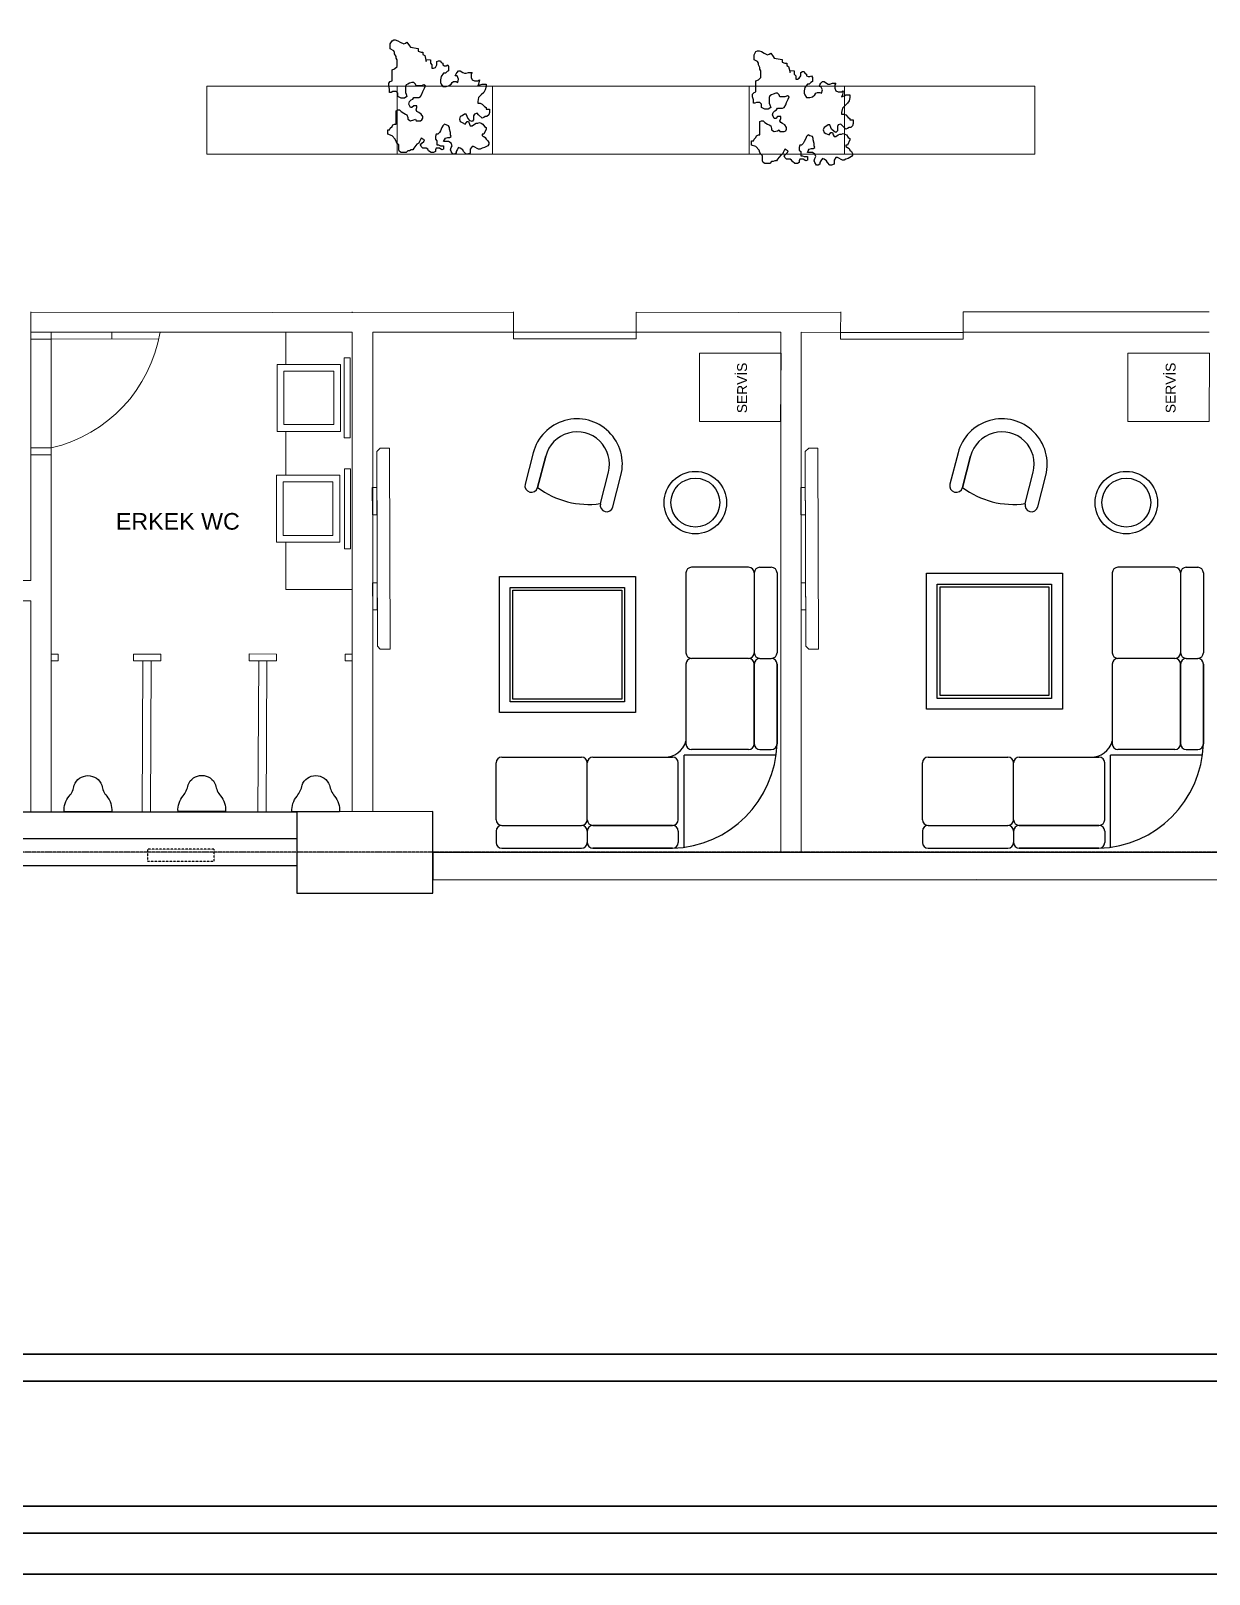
# Model space of a CAD drawing. Header units: inches. Extents: x 33469 to 138684, y -86444 to -29699.
# Drawn here: x 79504 to 80370, y -44262 to -43127 of the extents above; entities that cross this region are included whole.
import ezdxf

# ---------------------------------------------------------------- set-up
doc = ezdxf.new("R2010")
doc.units = ezdxf.units.IN
doc.header["$MEASUREMENT"] = 0
for name, pattern in [('CENTER2', [0.7, 0.5, -0.1, 0, -0.1]), ('cta_plan_01$0$cta_plan_01$0$HIDDEN2', [4.7625, 3.175, -1.5875]), ('±0.00 kotu planı_geometri$0$275L00RS-B$0$112$0$HIDDEN2', [0.1875, 0.125, -0.0625])]:
    doc.linetypes.add(name, pattern=pattern)
doc.layers.get('0').update_dxf_attribs({"lineweight": 9})
for name, color, linetype in [('$$ www.PislikMimar.com', 7, 'Continuous'), ('0-CSX-CXS', 14, 'CENTER2'), ('3', 3, 'Continuous'), ('4', 4, 'Continuous'), ('dg_bitki', 57, 'Continuous'), ('dg_tefris', 22, 'Continuous'), ('FUR', 42, 'Continuous'), ('HA', 9, 'Continuous'), ('M40-KOLTUKSUNGERI', 136, 'Continuous'), ('±0.00 kotu planı_geometri$0$0-LNS-SLN', 6, 'Continuous'), ('±0.00 kotu planı_geometri$0$2-SPS-IBW', 5, 'Continuous'), ('±0.00 kotu planı_geometri$0$2-SPS-RCN', 2, 'Continuous'), ('±0.00 kotu planı_geometri$0$275L00RS-B$0$112$0$8-KBT-BEQ', 8, 'Continuous'), ('±0.00 kotu planı_geometri$0$275L00RS-B$0$8-kbt-keq', 4, 'Continuous')]:
    doc.layers.add(name, color=color, linetype=linetype)
doc.layers.add('2d-yazı', color=255, linetype='Continuous', lineweight=20)
doc.layers.add('PAFTA', color=251, linetype='Continuous', lineweight=35)
doc.layers.add('TEFRİŞ', color=7, linetype='Continuous', lineweight=5, true_color=0xf4970b)
doc.styles.add('ATALAY', font='arial.ttf')
doc.styles.get("Standard").update_dxf_attribs({"font": 'arial.ttf'})

# ---------------------------------------------------------------- blocks, each defined once
blk = doc.blocks.new('rere')
at = {"layer": 'dg_bitki'}
for points in [[(19016.1, -33950), (19019.2, -33950), (19020.7, -33948.5), (19023.8, -33948.5), (19023.8, -33947), (19023, -33945.4), (19020.7, -33943.9), (19017.6, -33943.9), (19016.9, -33942.4), (19016.9, -33940.8), (19018.4, -33940.1), (19019.2, -33938.5), (19020.7, -33938.5), (19021.5, -33937), (19021.5, -33935.5), (19020.7, -33933.9), (19022.2, -33933.2), (19026.1, -33933.2), (19026.8, -33934.7), (19028.4, -33936.2), (19028.4, -33937.8), (19031.4, -33940.1), (19034.5, -33940.8), (19036.8, -33940.8), (19038.3, -33940.1), (19040.6, -33938.5), (19040.6, -33935.5), (19039.9, -33933.2), (19038.3, -33930.9), (19036.8, -33930.1), (19036, -33928.6), (19036, -33926.3), (19036.8, -33924.8), (19033.7, -33924), (19030.7, -33925.5), (19030.7, -33927.1), (19029.1, -33926.3), (19027.6, -33925.5), (19026.1, -33924), (19026.1, -33922.5), (19027.6, -33920.2), (19028.4, -33918.6), (19028.4, -33917.1), (19027.6, -33914.8), (19027.6, -33911.7), (19029.1, -33912.5), (19032.2, -33912.5), (19034.5, -33911.7), (19035.3, -33909.4), (19035.3, -33906.4), (19034.5, -33904.8), (19038.3, -33905.6), (19039.9, -33906.4), (19039.1, -33904.1), (19038.3, -33902.5), (19038.3, -33898.7), (19040.6, -33898.7), (19043.7, -33899.5), (19046, -33901), (19048.3, -33903.3), (19050.6, -33905.6), (19054.4, -33906.4), (19056, -33906.4), (19056, -33904.1), (19056.7, -33902.5), (19059, -33900.3), (19059.8, -33898.7), (19061.3, -33898.7), (19061.3, -33895.7), (19064.4, -33895.7), (19066.7, -33896.4), (19068.2, -33898), (19068.2, -33899.5), (19069, -33901), (19069.7, -33902.5), (19066.7, -33905.6), (19065.1, -33907.1), (19065.9, -33909.4), (19067.4, -33910.2), (19071.3, -33910.2), (19072.8, -33911.7), (19072, -33913.3), (19069.7, -33915.6), (19068.2, -33916.3), (19065.9, -33917.1), (19065.9, -33918.6), (19067.4, -33920.9), (19068.2, -33922.5), (19070.5, -33923.2), (19072.8, -33922.5), (19073.6, -33920.9), (19075.1, -33917.9), (19072.8, -33916.3), (19072.8, -33914.8), (19075.1, -33914), (19076.6, -33913.3), (19076.6, -33911.7), (19075.1, -33909.4), (19074.3, -33907.9), (19074.3, -33906.4), (19073.6, -33904.8), (19074.3, -33903.3), (19075.1, -33901.8), (19077.4, -33900.3), (19078.2, -33898.7), (19079.7, -33898.7), (19084.3, -33901), (19084.3, -33902.5), (19085.8, -33902.5), (19086.6, -33901), (19087.4, -33899.5), (19088.9, -33898.7), (19090.4, -33897.2), (19092, -33896.4), (19093.5, -33896.4), (19095, -33897.2), (19096.6, -33900.3), (19097.3, -33902.5), (19098.1, -33904.1), (19098.1, -33905.6), (19095.8, -33910.2), (19095.8, -33911.7), (19098.1, -33913.3), (19101.9, -33913.3), (19102.7, -33915.6), (19102.7, -33917.1), (19100.4, -33919.4), (19098.9, -33920.2), (19097.3, -33922.5), (19096.6, -33924), (19098.9, -33925.5), (19100.4, -33926.3), (19101.9, -33926.3), (19102.7, -33927.8), (19102.7, -33929.3), (19100.4, -33930.9), (19098.9, -33931.6), (19096.6, -33930.9), (19095, -33930.1), (19092.7, -33930.9), (19091.2, -33933.2), (19091.2, -33937.8), (19089.7, -33937), (19088.1, -33936.2), (19087.4, -33933.9), (19087.4, -33932.4), (19086.6, -33930.9), (19085.1, -33931.6), (19082.8, -33931.6), (19079.7, -33932.4), (19078.2, -33932.4), (19076.6, -33933.2), (19075.9, -33935.5), (19075.1, -33937), (19076.6, -33938.5), (19078.2, -33939.3), (19081.2, -33940.8), (19082.8, -33941.6), (19084.3, -33943.1), (19084.3, -33944.7), (19086.6, -33945.4), (19088.9, -33945.4), (19090.4, -33943.9), (19094.3, -33943.9), (19094.3, -33942.4), (19095, -33940.8), (19095, -33937.8), (19098.1, -33937.8), (19098.9, -33939.3), (19097.3, -33941.6), (19097.3, -33944.7), (19098.9, -33945.4), (19100.4, -33945.4), (19101.2, -33947), (19101.2, -33949.3), (19099.6, -33951.6), (19098.1, -33952.3), (19097.3, -33953.8), (19097.3, -33956.9), (19095.8, -33958.4), (19094.3, -33959.2), (19092.7, -33957.7), (19091.2, -33956.1), (19089.7, -33955.4), (19088.9, -33956.9), (19088.1, -33958.4), (19091.2, -33960), (19092.7, -33960.7), (19093.5, -33962.3), (19097.3, -33965.3), (19098.9, -33966.1), (19098.9, -33967.6), (19099.6, -33969.2), (19099.6, -33970.7), (19101.2, -33972.2), (19101.2, -33976.8), (19100.4, -33978.4), (19098.9, -33979.1), (19094.3, -33979.1), (19092.7, -33980.6), (19091.2, -33981.4), (19088.9, -33982.2), (19085.8, -33985.2), (19084.3, -33989.1), (19080.5, -33989.1), (19080.5, -33987.5), (19078.9, -33986.8), (19077.4, -33985.2), (19075.9, -33984.5), (19075.1, -33982.9), (19075.1, -33981.4), (19062.8, -33981.4), (19062.1, -33979.9), (19062.1, -33978.4), (19063.6, -33976.8), (19065.1, -33974.5), (19065.9, -33973), (19066.7, -33971.5), (19069, -33970.7), (19070.5, -33970.7), (19072, -33968.4), (19071.3, -33965.3), (19070.5, -33963.8), (19072, -33963), (19072, -33959.2), (19071.3, -33957.7), (19069.7, -33956.9), (19068.2, -33956.9), (19065.9, -33958.4), (19064.4, -33960.7), (19063.6, -33962.3), (19062.1, -33963), (19059.8, -33962.3), (19058.2, -33962.3), (19058.2, -33965.3), (19059.8, -33966.9), (19059.8, -33968.4), (19056.7, -33969.9), (19054.4, -33969.2), (19052.9, -33967.6), (19052.1, -33966.1), (19050.6, -33965.3), (19050.6, -33960.7), (19049.8, -33959.2), (19047.5, -33957.7), (19045.2, -33956.9), (19042.2, -33955.4), (19039.9, -33954.6), (19039.1, -33956.1), (19039.9, -33958.4), (19039.9, -33963), (19038.3, -33963.8), (19036.8, -33965.3), (19036.8, -33966.9), (19037.6, -33969.2), (19038.3, -33970.7), (19039.1, -33972.2), (19040.6, -33973), (19046, -33973), (19047.5, -33972.2), (19049.8, -33971.5), (19051.4, -33973.8), (19051.4, -33976.8), (19049.8, -33979.9), (19046.8, -33979.9), (19045.2, -33981.4), (19045.2, -33984.5), (19046, -33986), (19046, -33987.5), (19042.9, -33987.5), (19039.9, -33988.3), (19037.6, -33988.3), (19036, -33986.8), (19035.3, -33985.2), (19025.3, -33985.2), (19024.5, -33982.9), (19022.2, -33980.6), (19016.1, -33980.6), (19014.6, -33981.4), (19013, -33981.4), (19010.7, -33982.9), (19009.2, -33982.9), (19007.7, -33983.7), (19006.1, -33986.8), (19001.5, -33986.8), (18998.5, -33985.2), (18997.7, -33983.7), (18997.7, -33982.2), (18998.5, -33979.9), (19000, -33977.6), (19001.5, -33974.5), (19000.8, -33973), (19000, -33971.5), (19003.1, -33969.2), (19004.6, -33968.4)], [(19004.6, -33968.4), (19005.7, -33961.1), (19008.1, -33961.1), (19009, -33958.4), (19009, -33956.8), (19011.2, -33956.8), (19012.2, -33955.2), (19017.7, -33953.7), (19015.7, -33953.7), (19016.1, -33950)]]:
    blk.add_lwpolyline(points, dxfattribs=at)
blk = doc.blocks.new('GHE6')
at = {"layer": '4', "linetype": 'Continuous'}
for points in [[(1.3, 4.34), (-1.59, 4.21)], [(-1.54, 3.05), (1.35, 3.19)], [(1.35, 3.19), (-1.54, 3.05)], [(-1.26, -2.73), (1.63, -2.59)], [(-1.21, -3.89), (1.68, -3.75)]]:
    blk.add_lwpolyline(points, dxfattribs=at)
for centre, radius, start, end in [((-1.56, 3.63), 0.579, 92.7038, 272.7038), ((1.49, 0.3), 4.05, 272.7038, 92.7038), ((5.54, 0.49), 7.52, 160.084, 205.3237), ((1.49, 0.3), 2.89, 272.7038, 92.7038), ((-1.24, -3.31), 0.579, 92.7038, 272.7038)]:
    blk.add_arc(centre, radius, start, end, dxfattribs=at)

msp = doc.modelspace()

# ---------------------------------------------------------------- linework, layer by layer
at = {"layer": '$$ www.PislikMimar.com', "color": 43, "linetype": 'Continuous'}
for p, q in [((79985.618, -43525.905), (79985.618, -43584.52)), ((80031.672, -43521.718), (79989.804, -43521.718)), ((80031.672, -43521.753), (79989.804, -43521.753)), ((80035.859, -43525.905), (80035.859, -43584.52)), ((80040.046, -43521.753), (80048.419, -43521.753)), ((80052.606, -43525.905), (80052.606, -43584.52)), ((79985.618, -43592.893), (79985.618, -43651.508)), ((80031.672, -43588.706), (79989.804, -43588.706)), ((80035.859, -43592.893), (80035.859, -43651.508)), ((80035.859, -43651.508), (80035.859, -43592.893)), ((80040.046, -43588.706), (80048.419, -43588.706)), ((80040.046, -43588.706), (80048.419, -43588.706)), ((80040.046, -43588.706), (80048.419, -43588.706)), ((80052.606, -43592.893), (80052.606, -43651.508)), ((80052.606, -43651.508), (80052.606, -43592.893)), ((79850.254, -43661.268), (79908.869, -43661.268)), ((79917.242, -43661.268), (79975.857, -43661.268)), ((79984.231, -43727.554), (79984.231, -43659.881)), ((80052.083, -43659.881), (79984.231, -43659.881)), ((80031.672, -43655.695), (79989.804, -43655.695)), ((80040.046, -43655.695), (80048.419, -43655.695)), ((80040.046, -43655.695), (80048.419, -43655.695)), ((79846.102, -43707.323), (79846.102, -43665.455)), ((79913.056, -43707.323), (79913.056, -43665.455)), ((79980.044, -43707.323), (79980.044, -43665.455)), ((79846.102, -43715.696), (79846.102, -43724.07)), ((79850.254, -43711.509), (79908.869, -43711.509)), ((79913.056, -43715.696), (79913.056, -43724.07)), ((79913.056, -43715.696), (79913.056, -43724.07)), ((79913.056, -43715.696), (79913.056, -43724.07)), ((79975.857, -43711.509), (79917.242, -43711.509)), ((79917.242, -43711.509), (79975.857, -43711.509)), ((79980.044, -43715.696), (79980.044, -43724.07)), ((79980.044, -43715.696), (79980.044, -43724.07)), ((79850.254, -43728.257), (79908.869, -43728.257)), ((79975.857, -43728.257), (79917.242, -43728.257)), ((79917.242, -43728.257), (79975.857, -43728.257))]:
    msp.add_line(p, q, dxfattribs=at)
for centre, radius, start, end in [((79989.804, -43525.905), 4.187, 90, 180), ((80031.672, -43525.905), 4.187, 0, 90), ((80040.046, -43525.905), 4.187, 90, 180), ((80048.419, -43525.905), 4.187, 0, 90), ((79989.804, -43584.52), 4.187, 180, 270), ((79989.804, -43592.893), 4.187, 90, 180), ((80031.672, -43584.52), 4.187, 270, 0), ((80031.672, -43592.893), 4.187, 0, 90), ((80031.672, -43592.893), 4.187, 0, 90), ((80040.046, -43584.52), 4.187, 180, 270), ((80040.046, -43592.893), 4.187, 90, 180), ((80040.046, -43592.893), 4.187, 90, 180), ((80048.419, -43584.52), 4.187, 270, 0), ((80048.419, -43592.893), 4.187, 0, 90), ((80048.419, -43592.893), 4.187, 0, 90), ((79970.507, -43645.69), 15.597, 267.204297, 345.655591), ((79850.254, -43665.455), 4.187, 90, 180), ((79908.869, -43665.455), 4.187, 0, 90), ((79917.242, -43665.455), 4.187, 90, 180), ((79975.857, -43665.455), 4.187, 0, 90), ((79973.431, -43649.061), 79.233, 271.755351, 358.230261), ((79989.804, -43651.508), 4.187, 180, 270), ((80031.672, -43651.508), 4.187, 270, 0), ((80031.672, -43651.508), 4.187, 270, 0), ((80040.046, -43651.508), 4.187, 180, 270), ((80040.046, -43651.508), 4.187, 180, 270), ((80048.419, -43651.508), 4.187, 270, 0), ((80048.419, -43651.508), 4.187, 270, 0), ((79850.254, -43707.323), 4.187, 180, 270), ((79908.869, -43707.323), 4.187, 270, 0), ((79917.242, -43707.323), 4.187, 180, 270), ((79917.242, -43707.323), 4.187, 180, 270), ((79975.857, -43707.323), 4.187, 270, 0), ((79975.857, -43707.323), 4.187, 270, 0), ((79850.254, -43715.696), 4.187, 90, 180), ((79908.869, -43715.696), 4.187, 0, 90), ((79917.242, -43715.696), 4.187, 90, 180), ((79917.242, -43715.696), 4.187, 90, 180), ((79975.857, -43715.696), 4.187, 0, 90), ((79975.857, -43715.696), 4.187, 0, 90), ((79850.254, -43724.07), 4.187, 180, 270), ((79908.869, -43724.07), 4.187, 270, 0), ((79917.242, -43724.07), 4.187, 180, 270), ((79917.242, -43724.07), 4.187, 180, 270), ((79975.857, -43724.07), 4.187, 270, 0), ((79975.857, -43724.07), 4.187, 270, 0)]:
    msp.add_arc(centre, radius, start, end, dxfattribs=at)
for p, q in [((80242.159, -43218.049, 0), (80242.159, -43168.049, 0)), ((79504.058, -43333.871, 0), (79504.004, -43531.432, 0)), ((79858.95, -43334.665, 0), (79504.058, -43334.345, 0)), ((80099.419, -43334.614, 0), (79948.95, -43334.185, 0)), ((80189.406, -43333.955, 0), (80189.406, -43349.058, 0)), ((80370.321, -43333.966, 0), (80189.406, -43333.978, 0)), ((79740.294, -43348.957, 0), (79518.951, -43348.961, 0)), ((79518.951, -43348.984, 0), (79518.957, -43701.414, 0)), ((79740.321, -43348.968, 0), (79740.321, -43701.391, 0)), ((79755.321, -43348.968, 0), (79858.937, -43348.865, 0)), ((79755.321, -43348.968, 0), (79755.321, -43701.391, 0)), ((80055.321, -43348.968, 0), (79948.937, -43348.826, 0)), ((80055.321, -43348.968, 0), (80055.374, -43731.122, 0)), ((80099.406, -43349.058, 0), (80070.321, -43348.966, 0)), ((80070.321, -43348.966, 0), (80070.374, -43731.12, 0)), ((80370.321, -43348.966, 0), (80189.406, -43348.966, 0)), ((79129.495, -43531.42, 0), (79504.004, -43531.432, 0)), ((79129.495, -43546.42, 0), (79504, -43546.42, 0)), ((79504, -43546.42, 0), (79503.957, -43701.415, 0))]:
    msp.add_line(p, q)
at = {"elevation": 0}
for points in [[(79633.294, -43168.049), (80242.159, -43168.049)], [(79633.294, -43218.049), (79633.294, -43168.049)], [(79773.294, -43218.049), (79773.294, -43168.049)], [(79843.294, -43218.049), (79843.294, -43168.049)], [(80032.159, -43218.049), (80032.159, -43168.049)], [(80102.159, -43218.049), (80102.159, -43168.049)], [(79633.294, -43218.049), (80242.159, -43218.049)], [(79740.308, -43334.252), (79740.308, -43334.088)], [(79858.937, -43349.104), (79858.95, -43334.104)], [(79948.936, -43349.351), (79948.95, -43334.185)], [(80099.406, -43349.058), (80099.42, -43334.037)], [(79740.294, -43349.101), (79740.294, -43348.957)]]:
    msp.add_lwpolyline(points, dxfattribs=at)
for points, elevation in [([(79948.937, -43348.865), (79948.937, -43353.865), (79858.937, -43353.865), (79858.937, -43348.865)], 0), ([(80189.406, -43349.058), (80189.406, -43354.058), (80099.406, -43354.058), (80099.406, -43349.058)], 0), ([(80055.218, -43414.678), (80055.539, -43364.361), (79995.539, -43364.361), (79995.562, -43414.678)], 0), ([(80370.305, -43414.635), (80370.626, -43364.318), (80310.626, -43364.318), (80310.649, -43414.635)], -0.001)]:
    msp.add_lwpolyline(points, close=True, dxfattribs=dict(elevation=elevation))
at = {"layer": '0-CSX-CXS', "color": 1, "lineweight": -3}
msp.add_line((80788.506, -43731.021, 0), (79112.496, -43731.251, 0), dxfattribs=at)
at = {"layer": '2d-yazı', "color": 1, "linetype": 'ByBlock', "ltscale": 3}
for p, q in [((79518.958, -43348.976, 0), (79503.958, -43348.984, 0)), ((79518.961, -43353.976, 0), (79503.961, -43353.984, 0)), ((79518.958, -43348.976, 0), (79598.958, -43348.965, 0)), ((79518.961, -43353.976, 0), (79598.001, -43353.932, 0)), ((79563.43, -43353.955, 0), (79563.428, -43348.955, 0)), ((79519, -43433.976, 0), (79504, -43433.984, 0)), ((79519.002, -43438.976, 0), (79504.002, -43438.984, 0)), ((79518.955, -43590.512), (79523.955, -43590.512)), ((79518.957, -43585.512), (79523.957, -43585.514, 0)), ((79518.957, -43585.512), (79523.957, -43585.514, 0)), ((79523.955, -43590.512), (79523.957, -43585.514, 0)), ((79579.448, -43585.506, 0), (79579.446, -43590.505)), ((79579.446, -43590.505, 0), (79599.446, -43590.513, 0)), ((79579.448, -43585.506, 0), (79599.448, -43585.514, 0)), ((79586.415, -43590.508, 0), (79585.903, -43701.414, 0)), ((79592.415, -43590.51, 0), (79591.903, -43701.441, 0)), ((79599.448, -43585.514, 0), (79599.446, -43590.513)), ((79664.513, -43585.492, 0), (79664.511, -43590.49, 0)), ((79684.511, -43590.499, 0), (79664.511, -43590.49, 0)), ((79664.513, -43585.492, 0), (79684.513, -43585.5, 0)), ((79671.479, -43590.493, 0), (79670.967, -43701.399, 0)), ((79677.479, -43590.496, 0), (79676.967, -43701.427, 0)), ((79684.513, -43585.5, 0), (79684.511, -43590.499, 0)), ((79735.166, -43590.599, 0), (79735.168, -43585.602, 0)), ((79735.166, -43590.599, 0), (79740.321, -43590.599, 0)), ((79740.168, -43585.604, 0), (79735.168, -43585.602, 0)), ((79740.168, -43585.604, 0), (79735.168, -43585.602, 0))]:
    msp.add_line(p, q, dxfattribs=at)
at = {"layer": '2d-yazı', "color": 32, "linetype": 'cta_plan_01$0$cta_plan_01$0$HIDDEN2', "ltscale": 3}
msp.add_line((79799.526, -43701.381, 0), (79791.551, -43701.381, 0), dxfattribs=at)
at = {"layer": '2d-yazı', "color": 1, "linetype": 'ByBlock', "ltscale": 3, "elevation": 0}
for points in [[(79691.431, -43503.279), (79691.431, -43538.044), (79740.294, -43538.044), (79740.294, -43348.957), (79691.431, -43348.957), (79691.431, -43372.632)], [(79691.431, -43421.875), (79691.431, -43454.035)]]:
    msp.add_lwpolyline(points, dxfattribs=at)
for points in [[(79731.622, -43372.632), (79731.622, -43421.875), (79685.026, -43421.875), (79685.026, -43372.632)], [(79726.622, -43377.632), (79726.622, -43416.875), (79690.026, -43416.875), (79690.026, -43377.632)], [(79738.753, -43367.842), (79738.753, -43426.702), (79734.229, -43426.702), (79734.229, -43367.842)], [(79731.069, -43454.035), (79731.069, -43503.279), (79684.474, -43503.279), (79684.474, -43454.035)], [(79739.054, -43449.271), (79739.054, -43508.131), (79734.53, -43508.131), (79734.53, -43449.271)], [(79726.069, -43459.035), (79726.069, -43498.279), (79689.474, -43498.279), (79689.474, -43459.035)]]:
    msp.add_lwpolyline(points, close=True, dxfattribs=at)
at = {"layer": '2d-yazı', "color": 1, "linetype": 'ByBlock', "ltscale": 3}
msp.add_arc((79495.282, -43331.559, 0), 105.128, 283.038954, 350.469512, dxfattribs=at)
at = {"layer": 'dg_tefris', "elevation": 0}
for points in [[(79563.45, -43701.418), (79528.45, -43701.418, -0.19574057), (79532.184, -43689.961, 0.13863431), (79535.831, -43681.928, -0.31252816), (79545.95, -43674.918, -0.31252816), (79556.07, -43681.928, 0.13863431), (79559.717, -43689.961, -0.19574057)], [(79647.165, -43701.194), (79612.165, -43701.194, -0.19574057), (79615.898, -43689.737, 0.13863431), (79619.545, -43681.704, -0.31252816), (79629.665, -43674.694, -0.31252816), (79639.784, -43681.704, 0.13863431), (79643.431, -43689.737, -0.19574057)], [(79730.95, -43701.395), (79695.95, -43701.395, -0.19574057), (79699.684, -43689.939, 0.13863431), (79703.331, -43681.905, -0.31252816), (79713.45, -43674.895, -0.31252816), (79723.57, -43681.905, 0.13863431), (79727.217, -43689.939, -0.19574057)]]:
    msp.add_lwpolyline(points, format="xyb", close=True, dxfattribs=at)
at = {"layer": 'FUR'}
for p, q in [((79848.45, -43628.594), (79848.45, -43528.594)), ((79848.45, -43528.594), (79948.45, -43528.594)), ((79856.45, -43620.594), (79856.45, -43536.594)), ((79856.45, -43536.594), (79940.45, -43536.594)), ((79940.45, -43536.594), (79940.45, -43620.594)), ((79948.45, -43528.594), (79948.45, -43628.594)), ((80162.453, -43626.094), (80162.453, -43526.094)), ((80162.453, -43526.094), (80262.453, -43526.094)), ((80170.453, -43618.094), (80170.453, -43534.094)), ((80170.453, -43534.094), (80254.453, -43534.094)), ((80254.453, -43534.094), (80254.453, -43618.094)), ((80262.453, -43526.094), (80262.453, -43626.094)), ((79940.45, -43620.594), (79856.45, -43620.594)), ((80262.453, -43626.094), (80162.453, -43626.094)), ((80254.453, -43618.094), (80170.453, -43618.094)), ((79948.45, -43628.594), (79848.45, -43628.594))]:
    msp.add_line(p, q, dxfattribs=at)
for centre in [(79992.56, -43474.236), (80309.45, -43474.236)]:
    msp.add_circle(centre, 23, dxfattribs=at)
at = {"layer": 'HA'}
for p, q in [((80172.453, -43616.094), (80172.453, -43536.094)), ((80172.453, -43536.094), (80252.453, -43536.094)), ((80252.453, -43536.094), (80252.453, -43616.094)), ((79858.45, -43618.594), (79858.45, -43538.594)), ((79858.45, -43538.594), (79938.45, -43538.594)), ((79938.45, -43538.594), (79938.45, -43618.594)), ((80252.453, -43616.094), (80172.453, -43616.094)), ((79938.45, -43618.594), (79858.45, -43618.594))]:
    msp.add_line(p, q, dxfattribs=at)
for centre in [(79992.56, -43474.236), (80309.45, -43474.236)]:
    msp.add_circle(centre, 18, dxfattribs=at)
at = {"layer": 'M40-KOLTUKSUNGERI', "color": 43, "linetype": 'Continuous'}
for p, q in [((80299.118, -43525.905), (80299.118, -43584.52)), ((80345.172, -43521.718), (80303.304, -43521.718)), ((80345.172, -43521.753), (80303.304, -43521.753)), ((80349.359, -43525.905), (80349.359, -43584.52)), ((80353.546, -43521.753), (80361.919, -43521.753)), ((80366.106, -43525.905), (80366.106, -43584.52)), ((80299.118, -43592.893), (80299.118, -43651.508)), ((80345.172, -43588.706), (80303.304, -43588.706)), ((80349.359, -43592.893), (80349.359, -43651.508)), ((80349.359, -43651.508), (80349.359, -43592.893)), ((80353.546, -43588.706), (80361.919, -43588.706)), ((80353.546, -43588.706), (80361.919, -43588.706)), ((80353.546, -43588.706), (80361.919, -43588.706)), ((80366.106, -43592.893), (80366.106, -43651.508)), ((80366.106, -43651.508), (80366.106, -43592.893)), ((80163.754, -43661.268), (80222.369, -43661.268)), ((80230.742, -43661.268), (80289.357, -43661.268)), ((80297.731, -43727.554), (80297.731, -43659.881)), ((80365.583, -43659.881), (80297.731, -43659.881)), ((80345.172, -43655.695), (80303.304, -43655.695)), ((80353.546, -43655.695), (80361.919, -43655.695)), ((80353.546, -43655.695), (80361.919, -43655.695)), ((80159.602, -43707.323), (80159.602, -43665.455)), ((80226.556, -43707.323), (80226.556, -43665.455)), ((80293.544, -43707.323), (80293.544, -43665.455)), ((80159.602, -43715.696), (80159.602, -43724.07)), ((80163.754, -43711.509), (80222.369, -43711.509)), ((80226.556, -43715.696), (80226.556, -43724.07)), ((80226.556, -43715.696), (80226.556, -43724.07)), ((80226.556, -43715.696), (80226.556, -43724.07)), ((80289.357, -43711.509), (80230.742, -43711.509)), ((80230.742, -43711.509), (80289.357, -43711.509)), ((80293.544, -43715.696), (80293.544, -43724.07)), ((80293.544, -43715.696), (80293.544, -43724.07)), ((80163.754, -43728.257), (80222.369, -43728.257)), ((80289.357, -43728.257), (80230.742, -43728.257)), ((80230.742, -43728.257), (80289.357, -43728.257))]:
    msp.add_line(p, q, dxfattribs=at)
for centre, radius, start, end in [((80303.304, -43525.905), 4.187, 90, 180), ((80345.172, -43525.905), 4.187, 0, 90), ((80353.546, -43525.905), 4.187, 90, 180), ((80361.919, -43525.905), 4.187, 0, 90), ((80303.304, -43584.52), 4.187, 180, 270), ((80303.304, -43592.893), 4.187, 90, 180), ((80345.172, -43584.52), 4.187, 270, 0), ((80345.172, -43592.893), 4.187, 0, 90), ((80345.172, -43592.893), 4.187, 0, 90), ((80353.546, -43584.52), 4.187, 180, 270), ((80353.546, -43592.893), 4.187, 90, 180), ((80353.546, -43592.893), 4.187, 90, 180), ((80361.919, -43584.52), 4.187, 270, 0), ((80361.919, -43592.893), 4.187, 0, 90), ((80361.919, -43592.893), 4.187, 0, 90), ((80284.007, -43645.69), 15.597, 267.204297, 345.655591), ((80163.754, -43665.455), 4.187, 90, 180), ((80222.369, -43665.455), 4.187, 0, 90), ((80230.742, -43665.455), 4.187, 90, 180), ((80289.357, -43665.455), 4.187, 0, 90), ((80286.931, -43649.061), 79.233, 271.755351, 358.230261), ((80303.304, -43651.508), 4.187, 180, 270), ((80345.172, -43651.508), 4.187, 270, 0), ((80345.172, -43651.508), 4.187, 270, 0), ((80353.546, -43651.508), 4.187, 180, 270), ((80353.546, -43651.508), 4.187, 180, 270), ((80361.919, -43651.508), 4.187, 270, 0), ((80361.919, -43651.508), 4.187, 270, 0), ((80163.754, -43707.323), 4.187, 180, 270), ((80222.369, -43707.323), 4.187, 270, 0), ((80230.742, -43707.323), 4.187, 180, 270), ((80230.742, -43707.323), 4.187, 180, 270), ((80289.357, -43707.323), 4.187, 270, 0), ((80289.357, -43707.323), 4.187, 270, 0), ((80163.754, -43715.696), 4.187, 90, 180), ((80222.369, -43715.696), 4.187, 0, 90), ((80230.742, -43715.696), 4.187, 90, 180), ((80230.742, -43715.696), 4.187, 90, 180), ((80289.357, -43715.696), 4.187, 0, 90), ((80289.357, -43715.696), 4.187, 0, 90), ((80163.754, -43724.07), 4.187, 180, 270), ((80222.369, -43724.07), 4.187, 270, 0), ((80230.742, -43724.07), 4.187, 180, 270), ((80230.742, -43724.07), 4.187, 180, 270), ((80289.357, -43724.07), 4.187, 270, 0), ((80289.357, -43724.07), 4.187, 270, 0)]:
    msp.add_arc(centre, radius, start, end, dxfattribs=at)
at = {"layer": 'PAFTA', "color": 3}
for points in [[(76391.255, -44261.835), (82254.845, -44261.835), (82254.845, -40325.355), (76391.255, -40325.355)], [(76421.255, -44231.835), (82224.845, -44231.835), (82224.845, -40355.355), (76421.255, -40355.355)], [(76421.255, -44100.029), (82224.845, -44100.029), (82224.845, -44231.835), (76421.255, -44231.835)], [(76441.255, -44120.029), (82204.845, -44120.029), (82204.845, -44211.835), (76441.255, -44211.835)]]:
    msp.add_lwpolyline(points, close=True, dxfattribs=at)
at = {"layer": 'TEFRİŞ', "elevation": 0}
for points in [[(79760.927, -43434.258), (79767.691, -43434.236), (79768.165, -43581.979), (79760.927, -43582.005), (79758.734, -43579.704), (79758.275, -43436.572)], [(80075.959, -43434.215), (80082.723, -43434.193), (80083.198, -43581.935), (80075.959, -43581.961), (80073.767, -43579.66), (80073.307, -43436.529)], [(79758.36, -43463.192), (79755.033, -43463.203), (79755.097, -43483.168), (79758.424, -43483.157)], [(80073.393, -43463.149), (80070.065, -43463.16), (80070.129, -43483.125), (80073.457, -43483.114)], [(79758.649, -43553.083), (79755.321, -43553.094), (79755.257, -43533.129), (79758.585, -43533.118)], [(80073.681, -43553.04), (80070.354, -43553.051), (80070.29, -43533.086), (80073.617, -43533.075)]]:
    msp.add_lwpolyline(points, close=True, dxfattribs=at)
at = {"layer": '±0.00 kotu planı_geometri$0$0-LNS-SLN', "color": 1, "ltscale": 100}
msp.add_line((79799.53, -43751.377, 0), (80199.533, -43751.346, 0), dxfattribs=at)
at = {"layer": '±0.00 kotu planı_geometri$0$2-SPS-IBW', "color": 1}
for p, q in [((79109.52, -43701.494, 0), (79699.527, -43701.394, 0)), ((79699.527, -43701.393, 0), (79699.529, -43721.393, 0)), ((79699.528, -43721.393, 0), (79109.522, -43721.438, 0)), ((79102.763, -43740.853, 0), (79699.529, -43740.838, 0)), ((79799.529, -43731.38, 0), (79799.53, -43751.38, 0)), ((80429.526, -43731.324, 0), (79799.53, -43731.41, 0)), ((79799.53, -43751.38, 0), (80429.527, -43751.326, 0))]:
    msp.add_line(p, q, dxfattribs=at)
at = {"layer": '±0.00 kotu planı_geometri$0$2-SPS-RCN', "color": 1}
for p, q in [((79799.526, -43701.381, 0), (79699.526, -43701.389, 0)), ((79699.526, -43701.389, 0), (79699.531, -43761.408, 0)), ((79799.531, -43761.399, 0), (79799.526, -43701.381, 0)), ((79699.531, -43761.408, 0), (79799.531, -43761.399, 0))]:
    msp.add_line(p, q, dxfattribs=at)
at = {"layer": '±0.00 kotu planı_geometri$0$275L00RS-B$0$112$0$8-KBT-BEQ', "linetype": '±0.00 kotu planı_geometri$0$275L00RS-B$0$112$0$HIDDEN2'}
for p, q in [((79589.836, -43728.881, 0), (79589.835, -43737.881, 0)), ((79638.836, -43728.888, 0), (79589.836, -43728.881, 0)), ((79638.835, -43737.888, 0), (79638.836, -43728.888, 0)), ((79589.835, -43737.881, 0), (79638.835, -43737.888, 0))]:
    msp.add_line(p, q, dxfattribs=at)
at = {"layer": '±0.00 kotu planı_geometri$0$275L00RS-B$0$8-kbt-keq'}
msp.add_line((79579.093, -43740.845, -0.001), (79609.954, -43740.849, -0.001), dxfattribs=at)

# ---------------------------------------------------------------- block references
at = {"layer": '3', "linetype": 'Continuous', "xscale": 8.22731306151459, "yscale": 8.22731306151459, "zscale": 8.22731306151459, "rotation": 72.83538366961228}
for p in [(79904.308, -43458.41), (80216.698, -43458.41)]:
    msp.add_blockref('GHE6', p, dxfattribs=at)
at = {"layer": 'dg_bitki', "xscale": 0.7999999999999998, "yscale": 0.7999999999999998, "zscale": 0.7999999999999998, "rotation": 269.999999999955}
for p in [(106957.712, -27935.884, 0), (107225.199, -27943.916, 0)]:
    msp.add_blockref('rere', p, dxfattribs=at)

# ---------------------------------------------------------------- texts
for p in [(80030.551, -43408.471, 0.001), (80345.638, -43408.428, 0)]:
    msp.add_text('SERVİS', height=7.2459, rotation=90).set_placement(p)
at = {"color": 0, "style": 'ATALAY'}
msp.add_text('ERKEK WC', height=12.2326, dxfattribs=at).set_placement((79566.45, -43494.094))

doc.saveas('drawing.dxf')
